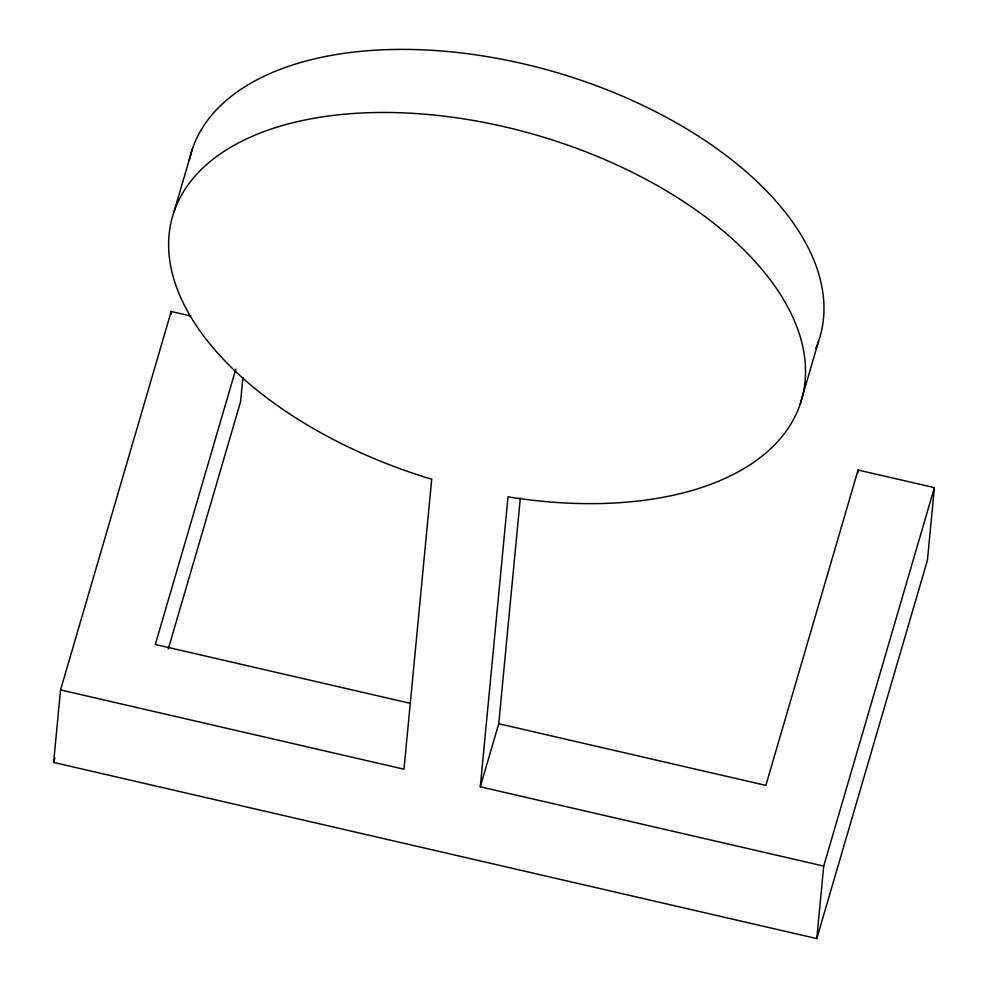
<?xml version="1.0" encoding="UTF-8"?>
<svg xmlns="http://www.w3.org/2000/svg" width="988" height="988" viewBox="0 0 988 988"><rect width="100%" height="100%" fill="white"/><g stroke="black" fill="none" stroke-linecap="round" stroke-linejoin="round"><path stroke-width="1.48" d="M520.318 498.125L498.742 723.735L765.848 785.398L858.066 470.029L934.389 487.64L927.448 560.159L816.792 938.6L53.611 762.44L60.552 689.92L171.208 311.479L190.672 315.975M170.924 314.505L171.208 311.479M242.912 377.441L240.59 401.622L168.293 648.881M816.792 938.6L823.72 866.081L480.291 786.806L508.03 496.742L511.389 497.384A327.596 179.865 16.3 0 0 764.576 272.552A327.596 179.865 16.3 0 0 228.203 148.743A327.596 179.865 16.3 0 0 428.384 478.229L431.719 479.118L403.981 769.195L60.552 689.92M857.782 473.042L858.066 470.029M174.073 211.63L192.512 148.546M53.611 762.44L54.908 758.006M235.836 369.08L155.314 644.472L410.415 703.357M480.291 786.806L498.742 723.735M800.082 404.487L818.521 341.416M823.72 866.081L934.389 487.64M189.35 159.883A327.596 179.865 16.3 0 1 560.369 73.643A327.596 179.865 16.3 0 1 815.866 348.295"/></g></svg>
